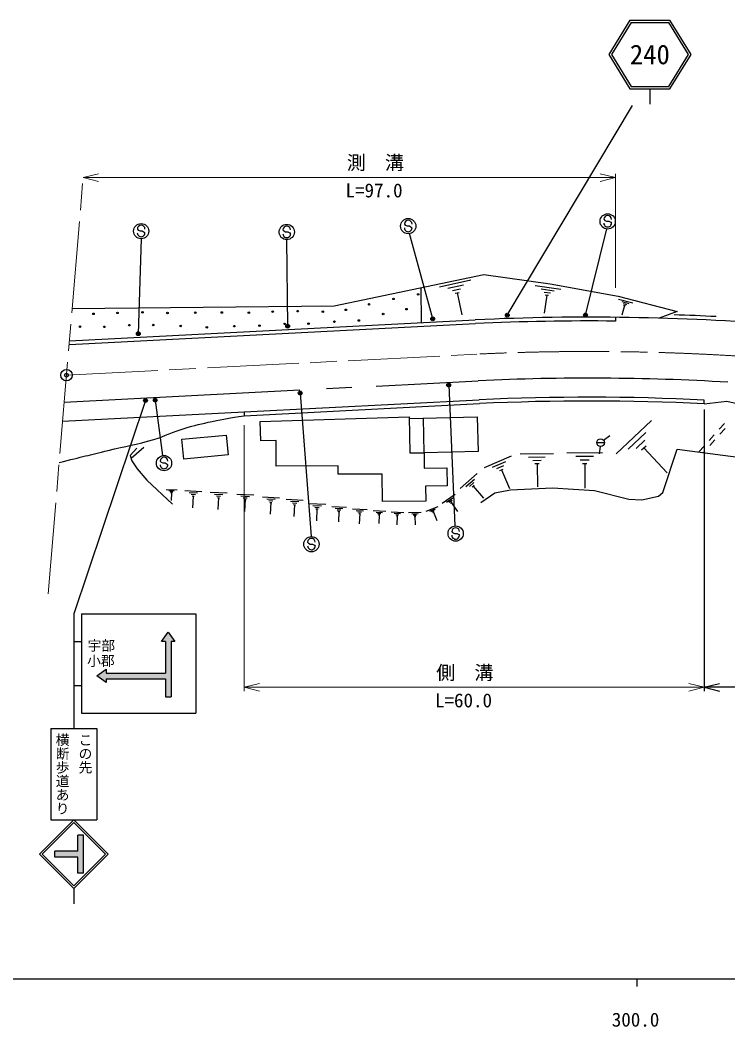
# Model space of a CAD drawing. Units: millimetres, scale not verified. Extents: x 0 to 700000, y -47500 to 447500.
# Drawn here: x 287158 to 379947, y 198715 to 330747 of the extents above; entities that cross this region are included whole.
import ezdxf
from ezdxf.enums import TextEntityAlignment as Align

# ---------------------------------------------------------------- set-up
doc = ezdxf.new("R2010")
doc.units = ezdxf.units.MM
doc.header["$LTSCALE"] = 1000
doc.header["$PDMODE"] = 32
doc.header["$PDSIZE"] = 500
doc.linetypes.add('CHAIN', pattern=[18.5, 12, -1.5, 3.5, -1.5])
for name, color, linetype, lineweight in [('M-STR-HTXT', 7, 'Continuous', 25), ('M-TTL-BAND', 7, 'Continuous', 25), ('M-TTL-LINE', 7, 'Continuous', 25), ('M-TTL-TXT', 2, 'CHAIN', 13), ('S-TTL', 7, 'Continuous', 13)]:
    doc.layers.add(name, color=color, linetype=linetype, lineweight=lineweight)
doc.layers.add('M-STR-STRC', color=6, linetype='Continuous')
doc.styles.add('@ＭＳ ゴシック', font='')
doc.styles.add('ＭＳ ゴシック', font='')
doc.styles.get('@ＭＳ ゴシック').set_extended_font_data('@MS Gothic')
doc.styles.get('ＭＳ ゴシック').set_extended_font_data('MS Gothic')

msp = doc.modelspace()

# ---------------------------------------------------------------- hatches: boundary and pattern name
at = {"layer": 'M-TTL-BAND'}
for points in [[(297202, 244747), (298452, 245622), (298452, 245122), (306202, 245122), (306202, 249247), (305702, 249247), (306577, 250497), (307452, 249247), (306952, 249247), (306952, 241997), (306202, 241997), (306202, 244372), (298452, 244372), (298452, 243872)], [(291702, 221737), (294702, 221737), (294702, 223862), (295452, 223862), (295452, 218862), (294702, 218862), (294702, 220987), (291702, 220987)]]:
    msp.add_hatch(color=256, dxfattribs=at).paths.add_polyline_path(points)

# ---------------------------------------------------------------- linework, layer by layer
at = {"layer": 'M-STR-HTXT'}
for p, q in [((40000, 205000), (579000, 205000)), ((40000, 205000), (579000, 205000)), ((368000, 205000), (368000, 204000)), ((368000, 205000), (368000, 204000))]:
    msp.add_line(p, q, dxfattribs=at)
at = {"layer": 'M-STR-STRC'}
msp.add_point((293235, 284179), dxfattribs=at)
at = {"layer": 'M-TTL-BAND'}
for p, q in [((367084, 330747), (364320, 326247)), ((367252, 330447), (364672, 326247)), ((367084, 330747), (372356, 330747)), ((367252, 330447), (372188, 330447)), ((374768, 326247), (372188, 330447)), ((375120, 326247), (372356, 330747)), ((364320, 326247), (367084, 321747)), ((364672, 326247), (367252, 322047)), ((372188, 322047), (374768, 326247)), ((372356, 321747), (375120, 326247)), ((367084, 321747), (372356, 321747)), ((367252, 322047), (372188, 322047)), ((369720, 321747), (369720, 319747)), ((351025, 292063), (367445, 319572)), ((337539, 304001), (337645, 303865)), ((337645, 303865), (337890, 303753)), ((337890, 303753), (338191, 303751)), ((338191, 303751), (338436, 303611)), ((363693, 304625), (363799, 304489)), ((363799, 304489), (364044, 304377)), ((364044, 304377), (364345, 304375)), ((364345, 304375), (364590, 304235)), ((364590, 304235), (364689, 304117)), ((302525, 303343), (302631, 303207)), ((302631, 303207), (302876, 303095)), ((302876, 303095), (303177, 303093)), ((303177, 303093), (303422, 302953)), ((303422, 302953), (303522, 302835)), ((321612, 303235), (321718, 303098)), ((321718, 303098), (321963, 302987)), ((321963, 302987), (322264, 302984)), ((322264, 302984), (322509, 302845)), ((322509, 302845), (322609, 302727)), ((341251, 291566), (338222, 302747)), ((338436, 303611), (338535, 303493)), ((361281, 292066), (364086, 303359)), ((303023, 302072), (302650, 289618)), ((322060, 301965), (322228, 290607)), ((343353, 282891), (344162, 264404)), ((323870, 281841), (325305, 263015)), ((303600, 280877), (294202, 252862)), ((304860, 280917), (305820, 273630)), ((376838, 279701), (376838, 242758)), ((305524, 272921), (305630, 272785)), ((305630, 272785), (305875, 272673)), ((305875, 272673), (306176, 272671)), ((306176, 272671), (306420, 272531)), ((306420, 272531), (306520, 272413)), ((343760, 263680), (343865, 263544)), ((343865, 263544), (344111, 263432)), ((344111, 263432), (344411, 263430)), ((344411, 263430), (344656, 263290)), ((344656, 263290), (344756, 263172)), ((324849, 262287), (324955, 262151)), ((324955, 262151), (325200, 262039)), ((325200, 262039), (325501, 262036)), ((325501, 262036), (325746, 261897)), ((325746, 261897), (325845, 261779)), ((294202, 252862), (294202, 237862)), ((295202, 252862), (310202, 252862)), ((295202, 252862), (295202, 239862)), ((310202, 252862), (310202, 239862)), ((305702, 249247), (306577, 250497)), ((306577, 250497), (307452, 249247)), ((294202, 249237), (295202, 249237)), ((306202, 249247), (305702, 249247)), ((306202, 249247), (306202, 245122)), ((306952, 249247), (306952, 241997)), ((307452, 249247), (306952, 249247)), ((297202, 244747), (298452, 245622)), ((298452, 245622), (298452, 245122)), ((298452, 243872), (297202, 244747)), ((298452, 245122), (306202, 245122)), ((298452, 244372), (298452, 243872)), ((298452, 244372), (306202, 244372)), ((306202, 244372), (306202, 241997)), ((294202, 243487), (295202, 243487)), ((376838, 243258), (378838, 243758)), ((497128, 243258), (376838, 243258)), ((376838, 243258), (378838, 242758)), ((306202, 241997), (306952, 241997)), ((295202, 239862), (310202, 239862)), ((291202, 237862), (291202, 225862)), ((291202, 237862), (297202, 237862)), ((297202, 237862), (297202, 225862)), ((289702, 221362), (294202, 225862)), ((291202, 225862), (297202, 225862)), ((298702, 221362), (294202, 225862)), ((290056, 221362), (294202, 225508)), ((298348, 221362), (294202, 225508)), ((295452, 223862), (294702, 223862)), ((294702, 221737), (294702, 223862)), ((295452, 218862), (295452, 223862)), ((289702, 221362), (294202, 216862)), ((290056, 221362), (294202, 217215)), ((291702, 220987), (291702, 221737)), ((294702, 221737), (291702, 221737)), ((294702, 220987), (291702, 220987)), ((294202, 216862), (298702, 221362)), ((294202, 217215), (298348, 221362)), ((294702, 218862), (294702, 220987)), ((295452, 218862), (294702, 218862)), ((294202, 216862), (294202, 214862))]:
    msp.add_line(p, q, dxfattribs=at)
for centre, radius in [((364190, 304354), 1000), ((303023, 303072), 1000), ((322110, 302963), 1000), ((338036, 303730), 1000), ((351025, 292063), 150), ((351025, 292063), 120), ((351025, 292063), 90), ((351025, 292063), 60), ((351025, 292063), 30), ((361281, 292066), 150), ((361281, 292066), 120), ((361281, 292066), 90), ((361281, 292066), 60), ((361281, 292066), 30), ((322228, 290607), 150), ((322228, 290607), 120), ((322228, 290607), 90), ((322228, 290607), 60), ((322228, 290607), 30), ((341251, 291566), 150), ((341251, 291566), 120), ((341251, 291566), 90), ((341251, 291566), 60), ((341251, 291566), 30), ((302650, 289618), 150), ((302650, 289618), 120), ((302650, 289618), 90), ((302650, 289618), 60), ((302650, 289618), 30), ((343353, 282891), 150), ((343353, 282891), 120), ((343353, 282891), 90), ((343353, 282891), 60), ((343353, 282891), 30), ((323870, 281841), 150), ((323870, 281841), 120), ((323870, 281841), 90), ((323870, 281841), 60), ((323870, 281841), 30), ((303600, 280877), 150), ((303600, 280877), 120), ((303600, 280877), 90), ((303600, 280877), 60), ((303600, 280877), 30), ((304860, 280917), 150), ((304860, 280917), 120), ((304860, 280917), 90), ((304860, 280917), 60), ((304860, 280917), 30), ((306021, 272650), 1000), ((344257, 263409), 1000), ((325346, 262016), 1000)]:
    msp.add_circle(centre, radius, dxfattribs=at)
for centre, start, end in [((364193, 304621), 359.55488, 179.55488), ((303025, 303339), 359.55488, 179.55488), ((322112, 303231), 359.55488, 179.55488), ((338039, 303997), 359.55488, 179.55488), ((364189, 304121), 179.55488, 359.55488), ((303022, 302839), 179.55488, 359.55488), ((322109, 302731), 179.55488, 359.55488), ((338035, 303497), 179.55488, 359.55488), ((306024, 272917), 359.55488, 179.55488), ((306020, 272417), 179.55488, 359.55488), ((344260, 263676), 359.55488, 179.55488), ((325349, 262283), 359.55488, 179.55488), ((344256, 263176), 179.55488, 359.55488), ((325345, 261783), 179.55488, 359.55488)]:
    msp.add_arc(centre, 500, start, end, dxfattribs=at)
for p in [(341251, 291566), (341251, 291566), (351025, 292063), (351025, 292063), (361281, 292066), (361281, 292066), (322228, 290607), (322228, 290607), (302650, 289618), (302650, 289618), (343353, 282891), (343353, 282891), (323870, 281841), (323870, 281841), (303600, 280877), (303600, 280877), (304860, 280917), (304860, 280917)]:
    msp.add_point(p, dxfattribs=at)
at = {"layer": 'M-TTL-LINE'}
for p, q in [((342121, 295777), (346247, 296682)), ((343243, 295590), (345306, 296043)), ((354673, 295947), (358060, 295457)), ((339697, 295659), (339730, 291077)), ((343849, 295291), (344881, 295517)), ((344198, 294935), (344713, 295048)), ((344456, 294991), (345089, 292103)), ((355471, 295486), (357164, 295241)), ((355845, 295086), (356692, 294964)), ((356220, 294686), (355877, 292315)), ((356008, 294717), (356431, 294655)), ((365615, 294134), (367468, 293656)), ((366030, 293829), (366957, 293591)), ((366398, 293340), (366063, 292043)), ((366214, 293585), (366677, 293465)), ((366282, 293369), (366514, 293310)), ((293616, 288704), (346817, 291442)), ((293641, 288205), (346843, 290942)), ((365209, 291774), (365204, 291274)), ((327334, 282428), (330657, 282599)), ((333817, 282762), (347228, 283452)), ((292939, 280659), (323849, 282249)), ((316513, 279368), (347357, 280955)), ((316538, 278869), (347382, 280456)), ((376838, 280424), (376862, 280923)), ((292727, 278144), (316513, 279368)), ((316513, 279368), (316538, 278869)), ((365291, 273848), (369933, 278227)), ((379494, 277829), (378826, 277086)), ((364469, 276227), (363662, 275636)), ((366889, 274479), (369210, 276668)), ((378157, 276342), (377488, 275598)), ((379579, 277176), (378910, 276432)), ((303382, 274716), (301710, 273270)), ((362765, 275333), (363765, 275333)), ((363189, 274839), (363056, 273848)), ((367908, 274562), (369068, 275657)), ((368635, 274372), (369216, 274919)), ((368926, 274645), (371991, 271396)), ((376820, 274855), (376151, 274111)), ((378242, 275688), (377573, 274945)), ((348058, 272070), (351570, 273591)), ((352734, 273854), (357084, 273922)), ((353828, 273436), (356003, 273470)), ((358841, 274009), (363503, 274023)), ((360008, 273546), (362339, 273553)), ((376905, 274201), (376747, 274026)), ((349088, 272099), (350844, 272860)), ((349679, 271938), (350557, 272318)), ((354378, 273010), (355466, 273027)), ((354657, 272579), (355201, 272587)), ((354929, 272583), (354976, 269538)), ((360592, 273082), (361758, 273085)), ((360885, 272616), (361468, 272618)), ((361176, 272617), (361186, 269354)), ((344853, 269313), (347075, 271271)), ((350051, 271682), (350490, 271872)), ((350271, 271777), (351335, 269319)), ((345604, 269580), (346715, 270559)), ((346078, 269603), (346633, 270092)), ((346413, 269503), (346690, 269748)), ((346551, 269625), (347922, 268070)), ((306300, 269203), (307731, 269131)), ((306651, 269042), (307366, 269006)), ((306822, 268890), (307180, 268872)), ((306905, 268742), (307084, 268733)), ((306994, 268737), (306943, 267736)), ((308765, 269054), (310985, 268941)), ((309308, 268804), (310419, 268747)), ((309575, 268567), (310130, 268539)), ((309702, 268338), (309980, 268324)), ((309841, 268331), (309762, 266777)), ((312079, 268846), (314300, 268734)), ((312623, 268596), (313733, 268540)), ((312889, 268360), (313444, 268332)), ((313017, 268131), (313294, 268117)), ((313156, 268124), (313077, 266570)), ((315570, 268590), (317790, 268478)), ((316114, 268340), (317224, 268284)), ((316380, 268104), (316935, 268076)), ((318939, 268213), (321159, 268101)), ((342510, 267417), (344183, 268565)), ((343043, 267536), (343880, 268110)), ((316507, 267875), (316785, 267861)), ((316646, 267868), (316567, 266314)), ((319483, 267963), (320593, 267907)), ((319749, 267727), (320304, 267699)), ((319877, 267498), (320154, 267484)), ((320015, 267491), (319937, 265937)), ((322055, 267917), (324275, 267804)), ((322598, 267666), (323709, 267610)), ((322865, 267430), (323420, 267402)), ((322992, 267201), (323270, 267187)), ((323131, 267194), (323052, 265640)), ((325001, 267362), (327221, 267250)), ((325545, 267112), (326655, 267056)), ((325811, 266876), (326366, 266848)), ((328003, 266961), (329955, 266862)), ((328481, 266741), (329457, 266692)), ((340405, 266369), (341952, 266982)), ((343367, 267513), (343785, 267800)), ((343586, 267417), (343796, 267561)), ((343691, 267489), (344495, 266318)), ((325939, 266647), (326216, 266633)), ((326077, 266640), (325999, 265086)), ((328715, 266533), (329203, 266509)), ((328827, 266332), (329071, 266320)), ((328949, 266326), (328880, 264960)), ((330754, 266662), (332671, 266564)), ((331224, 266446), (332182, 266397)), ((331453, 266242), (331933, 266218)), ((331564, 266044), (331803, 266032)), ((331683, 266038), (331615, 264696)), ((333424, 266424), (335086, 266340)), ((333831, 266237), (334662, 266195)), ((334030, 266060), (334446, 266039)), ((334126, 265889), (334334, 265878)), ((334230, 265883), (334171, 264720)), ((335788, 266263), (337451, 266179)), ((336196, 266076), (337027, 266034)), ((336395, 265899), (336810, 265878)), ((336490, 265728), (336698, 265717)), ((336594, 265723), (336535, 264559)), ((338070, 266171), (339733, 266231)), ((338492, 266020), (339323, 266050)), ((338706, 265861), (339122, 265876)), ((338816, 265698), (339024, 265706)), ((338920, 265702), (338962, 264538)), ((340853, 266368), (341627, 266674)), ((341108, 266290), (341494, 266443)), ((341266, 266173), (341459, 266250)), ((341362, 266212), (341791, 265128))]:
    msp.add_line(p, q, dxfattribs=at)
for points in [[(293971, 292923), (328331, 293288), (347933, 297378), (356656, 296143), (365560, 294555), (373311, 292517), (370927, 291661)], [(376838, 280424), (379801, 280766), (403544, 275443), (403720, 275355), (418748, 273167), (438818, 273255), (443734, 272556)], [(338161, 278501), (347095, 278711), (347201, 274182), (340110, 274015), (340047, 278546)], [(302474, 274621), (301586, 273666), (301816, 272929), (302498, 271893), (303764, 270396), (307139, 267276)], [(347541, 267501), (349390, 268737), (351463, 269149), (356963, 269403), (362458, 269074), (366980, 267928), (368671, 267852), (370875, 268309), (371423, 268793), (373320, 274476), (388947, 272421), (404472, 270536), (422633, 267883), (431346, 268276), (440347, 267227), (442253, 266113), (456912, 265162), (467105, 264398), (477049, 264632), (477022, 264715), (483947, 264937), (487943, 265621), (492199, 265459)]]:
    msp.add_lwpolyline(points, dxfattribs=at)
for points in [[(318621, 278091), (338157, 278717), (338239, 273982), (340110, 274015), (340146, 271977), (343104, 272028), (343145, 269687), (340323, 269638), (340357, 267642), (334657, 267617), (334640, 271217), (328861, 271191), (328856, 272308), (320731, 272271), (320716, 275601), (318701, 275592)], [(314442, 273744), (308620, 273182), (308370, 275772), (314192, 276334)]]:
    msp.add_lwpolyline(points, close=True, dxfattribs=at)
for centre, radius in [((339346, 294770), 100), ((332910, 293486), 100), ((336113, 294188), 100), ((296780, 292228), 100), ((299921, 292352), 100), ((303199, 292413), 100), ((306483, 292350), 100), ((310118, 292376), 100), ((313607, 292403), 100), ((317137, 292389), 100), ((320278, 292515), 100), ((323556, 292579), 100), ((326841, 292518), 100), ((329855, 292749), 100), ((334755, 292217), 100), ((337816, 292845), 100), ((294994, 290535), 100), ((298183, 290526), 100), ((301480, 290746), 100), ((304605, 290762), 100), ((308208, 290639), 100), ((311635, 290453), 100), ((315251, 290608), 100), ((318542, 290688), 100), ((321839, 290911), 100), ((324964, 290929), 100), ((328358, 291202), 100), ((331565, 291354), 100), ((363265, 275333), 500)]:
    msp.add_circle(centre, radius, dxfattribs=at)
for radius, start, end in [(319397, 85.43278, 92.68421), (319897, 87.02146, 88.00801), (318897, 89.38397, 92.6838), (311397, 86.65457, 92.6774), (308897, 87.20043, 92.67532), (308397, 87.20043, 92.67488)]:
    msp.add_arc((361775, -27605), radius, start, end, dxfattribs=at)
msp.add_open_spline([(292272, 272734), (295404, 273508), (296192, 273703), (298706, 274316), (301037, 274884), (302376, 275080), (304677, 275761), (306272, 276232), (307092, 276719), (308685, 277198), (310096, 277622), (310904, 277804), (312343, 278118), (313969, 278474), (314530, 278555), (316538, 278869)], degree=3, knots=[0, 0, 0, 0, 1, 1, 1, 2, 2, 2, 3, 3, 3, 4, 4, 4, 5, 5, 5, 5], dxfattribs=at)
at = {"layer": 'M-TTL-TXT'}
for p, q in [((290821, 255494), (295458, 310594)), ((293235, 284179), (347048, 286948))]:
    msp.add_line(p, q, dxfattribs=at)
msp.add_arc((361775, -27605), 314897, 82.78914, 92.68047, dxfattribs=at)
at = {"layer": 'S-TTL'}
for p, q in [((295416, 310095), (297416, 310595)), ((365204, 310095), (363204, 310595)), ((365204, 295644), (365204, 310595)), ((295416, 310095), (365204, 310095)), ((295416, 310095), (297416, 309595)), ((365204, 310095), (363204, 309595)), ((316538, 277627), (316538, 242758)), ((316538, 243258), (318538, 243758)), ((376838, 243258), (316538, 243258)), ((316538, 243258), (318538, 242758)), ((376838, 243258), (374838, 243758)), ((376838, 243258), (374838, 242758))]:
    msp.add_line(p, q, dxfattribs=at)
at = {"layer": 'S-TTL', "color": 3, "lineweight": 25}
msp.add_circle((293235, 284179), 750, dxfattribs=at)
at = {"layer": 'S-TTL', "color": 3}
msp.add_point((293235, 284179), dxfattribs=at)

# ---------------------------------------------------------------- texts
at = {"layer": 'M-STR-HTXT', "style": 'ＭＳ ゴシック'}
msp.add_text('300.0', height=1833, dxfattribs=at).set_placement((367844, 198195), align=Align.BOTTOM_CENTER)
msp.add_text('300.0', height=1833, dxfattribs=at).set_placement((367844, 198195), align=Align.BOTTOM_CENTER)
at = {"layer": 'M-TTL-BAND', "style": 'ＭＳ ゴシック'}
msp.add_text('240', height=2566, dxfattribs=at).set_placement((369720, 326247), align=Align.MIDDLE_CENTER)
for s, p in [('宇部', (296001, 248722)), ('小郡', (295951, 246722))]:
    msp.add_text(s, height=1320, dxfattribs=at).set_placement(p, align=Align.MIDDLE_LEFT)
at = {"layer": 'M-TTL-BAND', "style": '@ＭＳ ゴシック'}
msp.add_text('横断歩道あり', height=1320, rotation=270, dxfattribs=at).set_placement((292702, 231862), align=Align.MIDDLE_CENTER)
msp.add_text('この先', height=1320, rotation=270, dxfattribs=at).set_placement((295702, 237262), align=Align.MIDDLE_LEFT)
at = {"layer": 'S-TTL', "style": 'ＭＳ ゴシック'}
for s, p in [('測\u3000溝', (333733, 310589)), ('側\u3000溝', (345462, 243706))]:
    msp.add_text(s, height=1833, dxfattribs=at).set_placement(p, align=Align.BOTTOM_CENTER)
for s, p in [('L=97.0', (333559, 308419)), ('L=60.0', (345288, 241536))]:
    msp.add_text(s, height=1833, dxfattribs=at).set_placement(p, align=Align.MIDDLE_CENTER)

doc.saveas('drawing.dxf')
